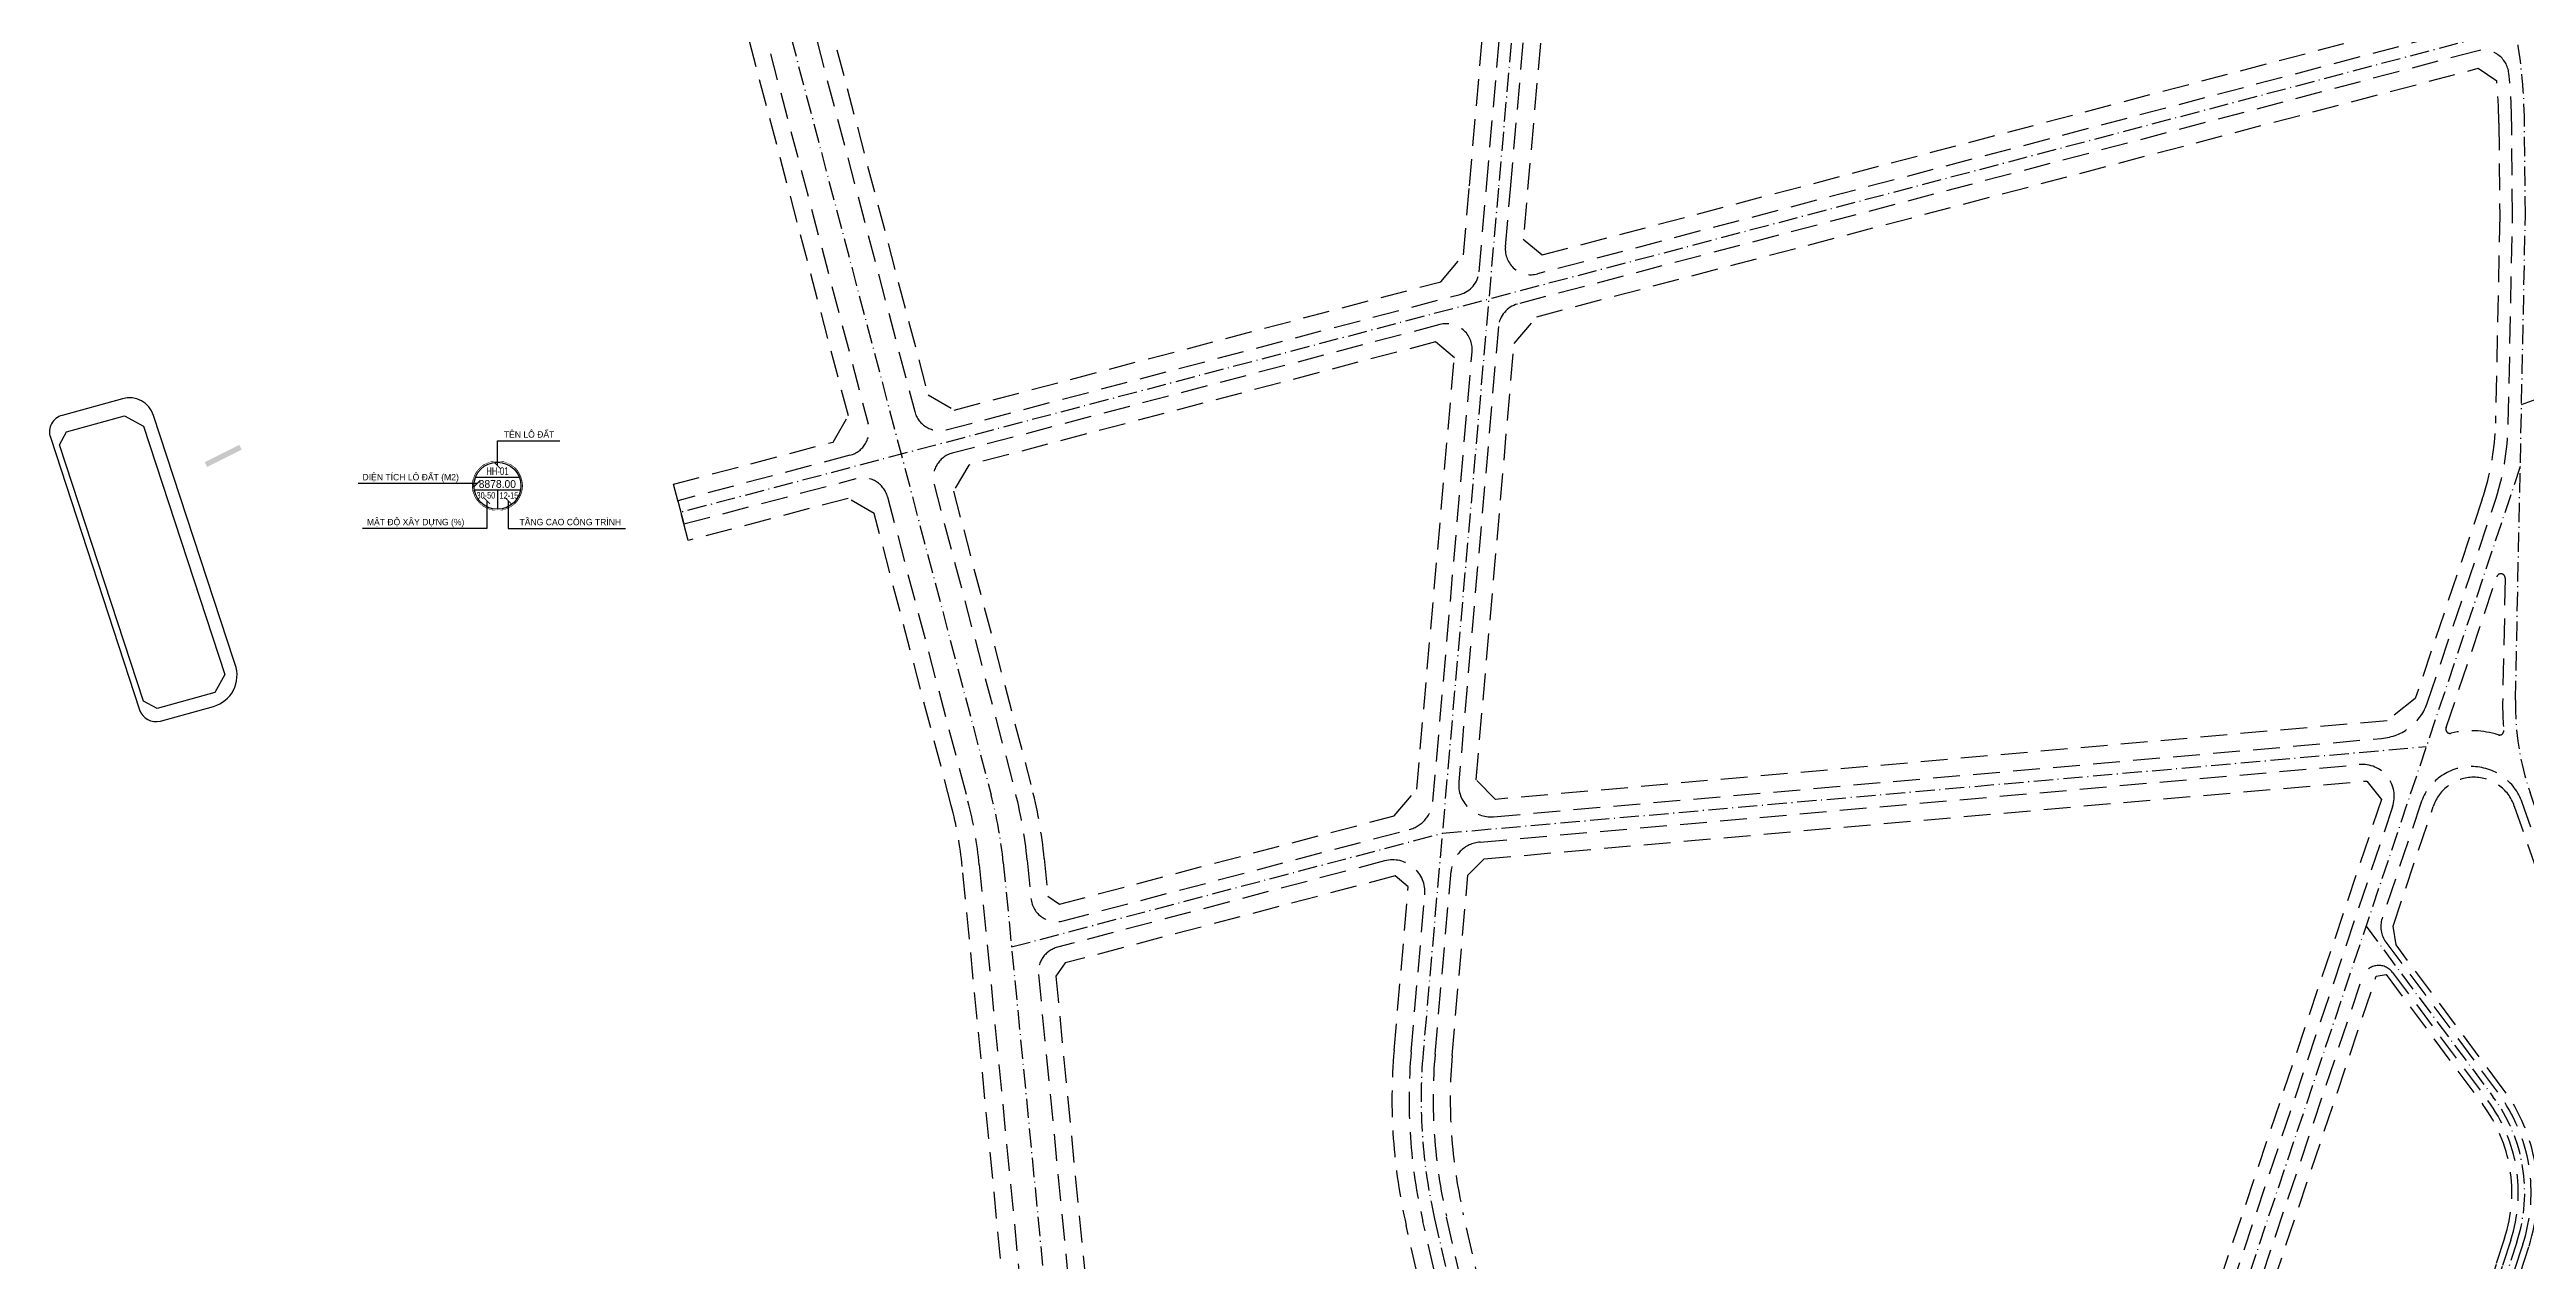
# Model space of a CAD drawing. Header units: metres. Extents: x 566631 to 571261, y 2062953 to 2068466.
# Drawn here: x 566660 to 567817, y 2065183 to 2065749 of the extents above; entities that cross this region are included whole.
import ezdxf
from ezdxf.enums import TextEntityAlignment as Align

# ---------------------------------------------------------------- set-up
doc = ezdxf.new("R2010")
doc.units = ezdxf.units.M
for name, pattern in [('ACAD_ISO10W100', [18.5, 12, -3, 0.5, -3]), ('DOT', [0.25, 0, -0.25]), ('HIDDEN', [0.375, 0.25, -0.125])]:
    doc.linetypes.add(name, pattern=pattern)
for name, color, linetype in [('ghi_chu', 7, 'CONTINUOUS'), ('hatchViaHe+LogDg', 129, 'CONTINUOUS'), ('LogDg', 7, 'CONTINUOUS'), ('LogDg phu', 7, 'CONTINUOUS'), ('TimDg', 222, 'CONTINUOUS'), ('ViaHeS', 32, 'CONTINUOUS'), ('ViaHeSphu', 32, 'CONTINUOUS')]:
    doc.layers.add(name, color=color, linetype=linetype)
doc.layers.add('kt', color=37, linetype='CONTINUOUS', lineweight=25)
doc.styles.add('avantH', font='VHAVAN.TTF', dxfattribs={"height": 10})
doc.styles.add('avh', font='VHAVAN.TTF')
doc.styles.add('KTHUOC', font='VHARIALN.TTF', dxfattribs={"width": 0.8})
doc.dimstyles.new('1.500', dxfattribs={"dimscale": 0, "dimtxt": 1.75, "dimasz": 1.5, "dimexe": 0.45, "dimexo": 0, "dimgap": 0.5, "dimtad": 1, "dimzin": 1, "dimtxsty": 'KTHUOC', "dimcen": 0, "dimdle": 0.45, "dimclrd": 86, "dimclre": 86, "dimclrt": 7, "dimaunit": 1, "dimadec": 0, "dimazin": 0, "dimtfac": 1, "dimtofl": 0, "dimtmove": 0, "dimatfit": 0, "dimldrblk": 'ARCHTICK', "dimfxl": 1, "dimtfill": 1, "dimtolj": 1, "dimtzin": 1, "dimarcsym": 0})

# ---------------------------------------------------------------- blocks, each defined once
blk = doc.blocks.new('sl')
at = {"layer": 'ghi_chu', "color": 158}
blk.add_circle((0, 0), 5.75, dxfattribs=at)
at = {"color": 158, "linetype": 'DOT'}
blk.add_wipeout([(0, 5.75), (0.97, 5.67), (1.86, 5.44), (2.47, 5.19), (3.13, 4.82), (3.79, 4.32), (4.43, 3.67), (4.91, 2.99), (5.2, 2.45), (5.53, 1.57), (5.7, 0.77), (5.75, 0), (5.69, -0.85), (5.5, -1.69), (5.23, -2.38), (4.83, -3.13), (4.38, -3.72), (3.93, -4.2), (2.99, -4.91), (2.42, -5.22), (1.54, -5.54), (0.63, -5.72), (0, -5.75), (-0.86, -5.69), (-1.59, -5.52), (-2.41, -5.22), (-3.14, -4.82), (-3.72, -4.39), (-4.31, -3.8), (-4.85, -3.09), (-5.21, -2.43), (-5.52, -1.6), (-5.69, -0.85), (-5.75, 0), (-5.66, 1.01), (-5.49, 1.72), (-5.12, 2.62), (-4.44, 3.66), (-3.55, 4.52), (-2.72, 5.07), (-1.72, 5.49), (-0.8, 5.69)], dxfattribs=at).dxf.layer = 'ghi_chu'
at = {"layer": 'ghi_chu', "color": 32}
for points in [[(-5.12, 2), (5.12, 2)], [(-5.41, -1), (5.41, -1)], [(0, -1), (0, -5.5)]]:
    blk.add_lwpolyline(points, dxfattribs=at)
at = {"layer": 'ghi_chu'}
blk.add_circle((0, 0), 5.5, dxfattribs=at)
at = {"layer": 'ghi_chu', "style": 'avh'}
for tag, height, p in [('SOLO', 1.25, (0, 2.51)), ('DT', 1.5, (-0.01, -0.49))]:
    blk.add_attdef(tag, text='', height=height, dxfattribs=at).set_placement(p, align=Align.CENTER)
blk.add_attdef('MD', text='', height=1.25, dxfattribs=at).set_placement((-0.5, -3), align=Align.RIGHT)
blk.add_attdef('TC', (0.5, -3.02), '', height=1.25, dxfattribs=at)

msp = doc.modelspace()

# ---------------------------------------------------------------- hatches: boundary and pattern name
at = {"layer": 'hatchViaHe+LogDg'}
msp.add_hatch(color=158, dxfattribs=at).paths.add_polyline_path([(566732.31, 2065556.514), (566748.409, 2065564.566), (566749.54, 2065562.388), (566733.408, 2065554.319)])

# ---------------------------------------------------------------- linework, layer by layer
at = {"layer": 'LogDg'}
msp.add_lwpolyline([(566746.493, 2065461.923), (566745.826, 2065463.763), (566708.403, 2065578.359, 0.40085293), (566693.797, 2065586.2), (566665.64, 2065578.413, 0.42770162), (566660.168, 2065568.219), (566701.809, 2065440.705, 0.40085293), (566711.546, 2065435.478), (566736.391, 2065442.349, 0.43732711)], format="xyb", close=True, dxfattribs=at)
msp.add_lwpolyline([(566746.493, 2065461.923), (566745.826, 2065463.763), (566708.403, 2065578.359, 0.40085293), (566693.797, 2065586.2), (566665.64, 2065578.413, 0.42770162), (566660.168, 2065568.219), (566701.809, 2065440.705, 0.40085293), (566711.546, 2065435.478), (566736.391, 2065442.349, 0.43732711)], format="xyb", close=True, dxfattribs=at)
at = {"layer": 'LogDg phu', "linetype": 'HIDDEN', "ltscale": 50}
for points in [[(567342.376, 2065684.115), (567367.049, 2065965.747, -0.31628012), (567375.94, 2065976.303), (567683.166, 2066057.412, -0.48246003), (567698.224, 2066046.179), (567698.531, 2066036.237), (567718.048, 2065983.3), (567736.2, 2065939.61), (567753.343, 2065898.352), (567764.183, 2065872.26), (567782.889, 2065827.24), (567791.558, 2065806.374, -0.03397131), (567802.16, 2065774.999, -0.41416033), (567793.62, 2065760.336), (567355.051, 2065644.552, -0.51925494), (567340.033, 2065657.195), (567342.376, 2065684.115)], [(566967.917, 2065856.172), (567042.307, 2065574.397, -0.41421356), (567033.768, 2065559.731), (566953.313, 2065538.491), (566956.185, 2065527.614), (567036.64, 2065548.854, -0.41421356), (567051.305, 2065540.315), (567088.858, 2065398.071, -0.04023228), (567094.219, 2065368.222), (567117.376, 2065130.908, -0.26241265)], [(567803.272, 2065502.901, -0.90258077), (567807.167, 2065502.224), (567806.01, 2065445.4, 0.02730158), (567806.499, 2065431.113, -0.53395243), (567803.912, 2065429.027, 0.1338493), (567781.974, 2065429.817, -0.65877877), (567779.622, 2065432.401), (567803.272, 2065502.901)], [(567188.075, 2065075.197), (567298.349, 2065039.293), (567324.589, 2065029.661, 0.58031126), (567337.872, 2065040.845), (567336.047, 2065050.837), (567301.491, 2065201.402, -0.07826458), (567295.976, 2065280.749), (567302.374, 2065354.257, 0.51925494), (567283.602, 2065370.06), (567130.711, 2065329.697, 0.36785113), (567121.831, 2065316.929), (567139.527, 2065135.583, 0.24891479), (567152.474, 2065116.044, -0.20045919), (567171.8, 2065092.018, 0.24850228), (567188.075, 2065075.197)], [(567805.756, 2065180.452), (567793.434, 2065142.607, -0.41806605), (567783.251, 2065137.51), (567698.746, 2065166.258, -0.41297017), (567693.738, 2065176.376), (567740.486, 2065315.734, -0.60567727), (567754.489, 2065317.965), (567799.072, 2065258.035, -0.24322553), (567809.767, 2065192.769), (567805.756, 2065180.452)]]:
    msp.add_lwpolyline(points, format="xyb", dxfattribs=at)
for points in [[(567331.169, 2065685.091), (567354.734, 2065954.09, 0.51943341), (567339.717, 2065966.74), (566998.211, 2065876.58, 0.41421356), (566989.672, 2065861.915), (567064.062, 2065580.14, 0.41421356), (567078.728, 2065571.601), (567318.836, 2065634.991, 0.31643475), (567327.728, 2065645.553)], [(567318.256, 2065406.992, 0.46639449), (567334.518, 2065390.749), (567749.455, 2065427.358, 0.29817853), (567770.96, 2065444.31), (567802.176, 2065537.368, 0.07596975), (567808.641, 2065574.578), (567810.623, 2065671.9), (567810.221, 2065715.032, 0.02402619), (567808.877, 2065738.429, 0.45968372), (567793.881, 2065748.769), (567345.677, 2065630.442, 0.31643475), (567336.786, 2065619.88)], [(567133.369, 2065342.034), (567295.06, 2065384.721, 0.31643475), (567306.175, 2065397.923), (567324.48, 2065608.238, 0.51925494), (567309.462, 2065620.881), (567081.599, 2065560.724, 0.41421356), (567073.06, 2065546.058), (567110.613, 2065403.814, -0.04023141), (567116.612, 2065370.407), (567118.363, 2065352.471, 0.46214742)], [(567314.624, 2065365.261, -0.36388947), (567328.249, 2065378.902), (567739.024, 2065415.144, -0.54062014), (567754.563, 2065395.431), (567629.028, 2065021.207, -0.41396715), (567618.906, 2065016.164), (567340.03, 2065109.453, -0.26130968), (567332.141, 2065118.149), (567312.456, 2065203.919, -0.07826458), (567307.184, 2065279.774)], [(567803.886, 2065261.616, -0.24322553), (567815.472, 2065190.912), (567811.461, 2065178.594), (567799.05, 2065140.475, 0.41037154), (567804.08, 2065130.424), (567926.016, 2065088.944, 0.59851549), (567936.327, 2065098.563), (567932.771, 2065112.003, 0.03911899), (567926.575, 2065129.698), (567906.96, 2065174.218, -0.0246099), (567902.386, 2065186.161), (567884.116, 2065241.928, 0.04834461), (567874.82, 2065263.131), (567861.396, 2065287.14, -0.02240596), (567856.174, 2065297.548), (567829.423, 2065357.418, -0.02204289), (567825.215, 2065368.074), (567815.127, 2065397.33, 0.71613386), (567767.791, 2065397.132), (567749.672, 2065343.12, 0.24558031), (567751.421, 2065332.141)]]:
    msp.add_lwpolyline(points, format="xyb", close=True, dxfattribs=at)
at = {"layer": 'TimDg', "linetype": 'ACAD_ISO10W100', "ltscale": 0.75, "elevation": 0}
for points in [[(567594.165, 2066797.575), (567402.389, 2066431.66), (567379.965, 2066178.625), (567365.723, 2066015.066), (567336.773, 2065684.603), (567301.58, 2065280.261, 0.07826458), (567306.973, 2065202.661), (567341.558, 2065051.972), (567345.232, 2065031.859, 0.02477085), (567345.91, 2065028.967), (567353.98, 2065000.874, -0.13629297), (567354.121, 2064984.818), (567206.369, 2064434.06)], [(568193.083, 2064731.24), (568184.716, 2064740.924, -0.08623367), (568179.43, 2064749.731), (568159.458, 2064801.447, 0.08490135), (568116.269, 2064873.835), (568070.376, 2064927.518), (567973.236, 2065034.016, -0.12079843), (567944.746, 2065086.287), (567937.605, 2065113.282, 0.03911899), (567931.151, 2065131.714), (567911.536, 2065176.234, -0.0246099), (567907.137, 2065187.718), (567888.868, 2065243.485, 0.04834461), (567879.184, 2065265.571), (567865.761, 2065289.58, -0.02240596), (567860.739, 2065299.588), (567833.988, 2065359.458, -0.02204289), (567829.942, 2065369.704), (567818.811, 2065401.986, -0.08833053), (567812.009, 2065445.278), (567816.623, 2065671.867), (567816.22, 2065715.088, 0.09641001), (567797.099, 2065808.677)]]:
    msp.add_lwpolyline(points, format="xyb", dxfattribs=at)
at = {"layer": 'TimDg', "linetype": 'ACAD_ISO10W100', "ltscale": 0.75}
for points in [[(566753.838, 2066711.138), (566815.01, 2066479.431), (567099.736, 2065400.943, -0.04023228), (567105.416, 2065369.315), (567133.511, 2065081.394)], [(567742.154, 2065339.572), (567801.479, 2065259.826, -0.24322553), (567812.619, 2065191.84), (567711.23, 2064880.443)]]:
    msp.add_lwpolyline(points, format="xyb", dxfattribs=at)
for points in [[(567811.807, 2065759.32), (566954.749, 2065533.052)], [(567814.824, 2065583.522), (568198.917, 2065720.494)], [(567814.232, 2065554.44), (567599.993, 2064915.786)], [(567109.266, 2065329.853), (567310.521, 2065382.985), (567770.325, 2065423.552)]]:
    msp.add_lwpolyline(points, dxfattribs=at)
at = {"layer": 'ViaHeS'}
msp.add_lwpolyline([(566737.058, 2065448.759), (566710.03, 2065441.284), (566703.659, 2065444.704), (566664.501, 2065564.615), (566667.768, 2065570.701), (566694.795, 2065578.176), (566703.715, 2065573.387), (566741.631, 2065457.279)], close=True, dxfattribs=at)
at = {"layer": 'ViaHeSphu', "linetype": 'HIDDEN', "ltscale": 50}
msp.add_lwpolyline([(567795.305, 2065777.329, 0.02976402), (567786.017, 2065804.072), (567777.348, 2065824.938), (567758.643, 2065869.958), (567747.802, 2065896.05), (567730.66, 2065937.308), (567712.461, 2065981.11), (567692.564, 2066035.077), (567692.356, 2066041.814), (567681.041, 2066048.577), (567384.932, 2065970.402), (567374.391, 2065957.888), (567348.377, 2065660.797), (567348.377, 2065660.797), (567357.179, 2065653.388), (567789.611, 2065767.552)], format="xyb", close=True, dxfattribs=at)
msp.add_lwpolyline([(567082.487, 2065580.868), (567309.845, 2065640.891), (567320.381, 2065653.406), (567323.199, 2065685.784), (567346.389, 2065950.495), (567337.593, 2065957.905), (567006.055, 2065870.377), (566998.939, 2065858.156), (567070.265, 2065587.984)], close=True, dxfattribs=at)
for points in [[(567109.603, 2065128.198), (567086.257, 2065367.445, 0.04023228), (567081.123, 2065396.029), (567045.102, 2065532.471), (567032.88, 2065539.588), (566958.227, 2065519.879), (566951.271, 2065546.226), (567025.925, 2065565.935), (567033.041, 2065578.156), (566961.714, 2065848.328)], [(567804.221, 2065714.976), (567804.622, 2065671.933), (567802.642, 2065574.7, -0.07596975), (567796.488, 2065539.276), (567765.191, 2065445.977), (567752.049, 2065435.618), (567335.464, 2065398.864), (567326.37, 2065407.947), (567344.132, 2065612.026), (567354.668, 2065624.541), (567794.602, 2065740.686), (567803.211, 2065734.776, -0.02083403), (567804.221, 2065714.976)], [(567082.151, 2065542.964), (567118.348, 2065405.856, -0.04023228), (567124.575, 2065371.184), (567126.296, 2065353.545), (567131.616, 2065349.845), (567288.109, 2065391.16), (567298.645, 2065403.675), (567316.199, 2065605.363), (567307.398, 2065612.773), (567089.267, 2065555.185), (567082.151, 2065542.964)], [(567320.253, 2065205.708, -0.07826458), (567315.154, 2065279.08), (567322.496, 2065363.443), (567330.076, 2065371.032), (567742.592, 2065407.428), (567749.373, 2065398.826), (567622.864, 2065021.695), (567616.532, 2065018.54), (567344.989, 2065109.376), (567341.473, 2065113.252), (567320.253, 2065205.708)], [(567825.771, 2065355.787), (567852.522, 2065295.917, 0.02240596), (567857.905, 2065285.188), (567871.329, 2065261.179, -0.04834461), (567880.315, 2065240.683), (567898.584, 2065184.916, 0.0246099), (567903.3, 2065172.605), (567922.915, 2065128.086, -0.03911899), (567928.904, 2065110.98), (567932.884, 2065095.934), (567928.048, 2065091.421), (567803.215, 2065133.888), (567801.304, 2065137.706), (567814.314, 2065177.666), (567818.324, 2065189.983, 0.24322553), (567806.293, 2065263.407), (567756.186, 2065330.763), (567754.792, 2065339.515), (567773.588, 2065395.546, -0.71613386), (567811.457, 2065395.705), (567821.434, 2065366.77, 0.02204289), (567825.771, 2065355.787)], [(567155.884, 2065122.157, -0.20670425), (567178.845, 2065092.802), (567188.2, 2065082.518), (567300.639, 2065045.909), (567324.269, 2065037.235), (567329.582, 2065041.709), (567328.21, 2065049.222), (567293.694, 2065199.613, -0.07826458), (567288.006, 2065281.443), (567294.66, 2065357.892), (567288.499, 2065363.079), (567134.297, 2065322.369), (567129.948, 2065316.117), (567147.784, 2065133.339), (567155.884, 2065122.157)], [(567802.904, 2065181.381), (567789.942, 2065141.571), (567786.173, 2065139.685), (567700.679, 2065168.769), (567698.793, 2065172.579), (567746.963, 2065316.177), (567751.538, 2065316.906), (567796.665, 2065256.245, -0.24322553), (567806.914, 2065193.698), (567802.904, 2065181.381)]]:
    msp.add_lwpolyline(points, format="xyb", dxfattribs=at)

# ---------------------------------------------------------------- texts
at = {"layer": 'ghi_chu', "lineweight": -2, "style": 'avantH'}
for s, p in [('tªn l« ®Êt', (566872.026, 2065568.003)), ('diÖn tÝch l« ®Êt (m2)', (566806.012, 2065548.009))]:
    msp.add_text(s, height=3, dxfattribs=at).set_placement(p)

# ---------------------------------------------------------------- next in the draw order: block references
at = {"layer": 'ghi_chu'}
ref = msp.add_blockref('sl', (566869.041, 2065545.503), dxfattribs=dict(at, xscale=2, yscale=2, zscale=2))
ref.add_attrib('DT', '8878.00', dxfattribs={"height": 3.6, "style": 'avh'}).set_placement((566869.012, 2065544.515), align=Align.CENTER)
ref.add_attrib('MD', '30-50', dxfattribs={"height": 3, "style": 'avh', "width": 0.75}).set_placement((566868.038, 2065539.51), align=Align.RIGHT)
ref.add_attrib('TC', '12-15', (566870.041, 2065539.463), dxfattribs={"height": 3, "style": 'avh', "width": 0.75})
ref.add_attrib('SOLO', 'hh-01', dxfattribs={"height": 3.6, "style": 'avh', "width": 0.75}).set_placement((566869.041, 2065550.515), align=Align.CENTER)

# ---------------------------------------------------------------- next in the draw order: texts
at = {"layer": 'ghi_chu', "lineweight": -2, "style": 'avantH'}
msp.add_text('mËt ®é x©y dùng (%%%)', height=3, dxfattribs=at).set_placement((566808.051, 2065527.015))
msp.add_text('tÇng cao c«ng tr×nh', height=3, dxfattribs=at).set_placement((566926.85, 2065527.015), align=Align.RIGHT)

# ---------------------------------------------------------------- next in the draw order: leaders
at = {"layer": 'kt'}
for points in [[(566869.033, 2065555.003), (566869.041, 2065566.503), (566898.188, 2065566.503)], [(566859.553, 2065546.509), (566804.026, 2065546.509)], [(566864.041, 2065538.509), (566864.041, 2065525.515), (566806.026, 2065525.515)], [(566874.041, 2065538.509), (566874.041, 2065525.515), (566928.85, 2065525.515)]]:
    msp.add_leader(points, dimstyle='1.500', override={"dimscale": 1, "dimasz": 3}, dxfattribs=at)

doc.saveas('drawing.dxf')
